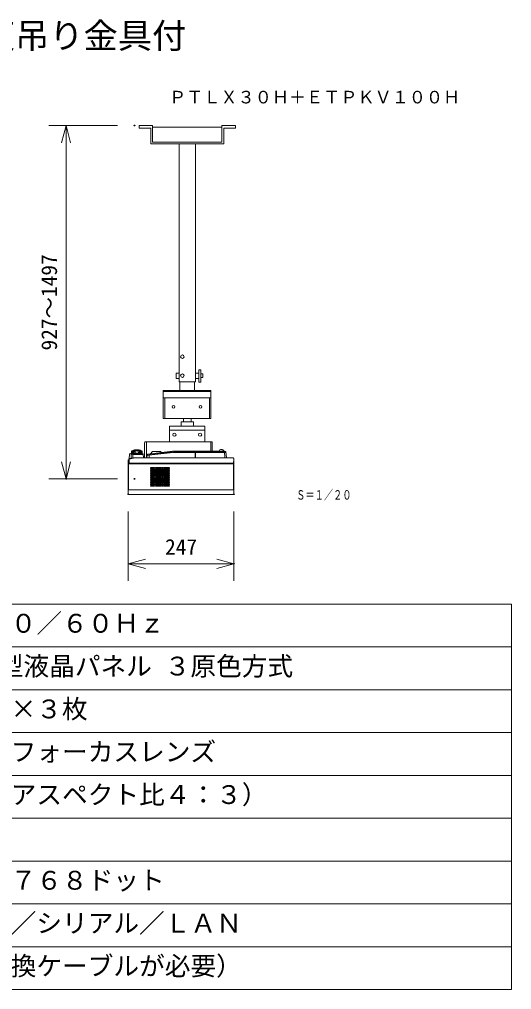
# Model space of a CAD drawing. Units: millimetres, scale not verified. Extents: x -63 to 62, y -56 to 57.
# Drawn here: x 5 to 62.5, y -56.5 to 56.7 of the extents above; entities that cross this region are included whole.
import ezdxf
from ezdxf.enums import TextEntityAlignment as Align

# ---------------------------------------------------------------- set-up
doc = ezdxf.new("R2010")
doc.units = ezdxf.units.MM
doc.header["$LTSCALE"] = 0.125
doc.header["$PDMODE"] = 32
doc.header["$PDSIZE"] = 0.0625
for name, color, linetype, lineweight in [('0-0_0', 7, 'Continuous', 9), ('0-1_WAKU', 1, 'Continuous', 18), ('0-3_GAIKEI', 7, 'Continuous', 18), ('0-6_SUNPO', 7, 'Continuous', 9), ('0-8_S1', 1, 'Continuous', 18)]:
    doc.layers.add(name, color=color, linetype=linetype, lineweight=lineweight)
for name, color, linetype in [('0-2_MOJI1', 7, 'Continuous'), ('0-4_TOUROKU', 7, 'Continuous'), ('0-5_DEFPOINTS', 7, 'Continuous')]:
    doc.layers.add(name, color=color, linetype=linetype)
doc.styles.add('ＭＳ ゴシック', font='')
doc.styles.get('ＭＳ ゴシック').set_extended_font_data('MS Gothic')

# ---------------------------------------------------------------- blocks, each defined once
blk = doc.blocks.new('_OPEN30')
at = {"layer": '0-0_0'}
blk.add_line((0, 0), (-1, 0), dxfattribs=at)
blk.add_lwpolyline([(-1, 0.26795), (0, 0), (-1, -0.26795)], dxfattribs=at)
blk = doc.blocks.new('D8')
at = {"layer": '0-5_DEFPOINTS'}
for p in [(14.0324, 5.105), (26.3824, 5.105), (26.3824, -3.0105)]:
    blk.add_point(p, dxfattribs=at)
at = {"layer": '0-6_SUNPO'}
for p, q in [((14.0324, 3.105), (14.0324, -5.0105)), ((26.3824, 3.105), (26.3824, -5.0105)), ((16.0324, -3.0105), (24.3824, -3.0105))]:
    blk.add_line(p, q, dxfattribs=at)
at = {"layer": '0-6_SUNPO', "xscale": 2, "yscale": 2, "rotation": 180}
blk.add_blockref('_OPEN30', (14.0324, -3.0105), dxfattribs=at)
at = {"layer": '0-6_SUNPO', "xscale": 2, "yscale": 2}
blk.add_blockref('_OPEN30', (26.3824, -3.0105), dxfattribs=at)
at = {"layer": '0-6_SUNPO', "style": 'ＭＳ ゴシック'}
blk.add_text('247', height=1.833, dxfattribs=at).set_placement((18.3324, -2.5105), align=Align.BOTTOM_LEFT)
blk = doc.blocks.new('D5')
at = {"layer": '0-5_DEFPOINTS'}
for p in [(14.7659, 48.1267), (6.7659, 6.8884), (14.7659, 6.8884)]:
    blk.add_point(p, dxfattribs=at)
at = {"layer": '0-6_SUNPO'}
for p, q in [((12.7659, 48.1267), (4.7659, 48.1267)), ((6.7659, 46.1267), (6.7659, 8.8884)), ((12.7659, 6.8884), (4.7659, 6.8884))]:
    blk.add_line(p, q, dxfattribs=at)
at = {"layer": '0-6_SUNPO', "xscale": 2, "yscale": 2}
for p, rotation in [((6.7659, 48.1267), 90), ((6.7659, 6.8884), 270)]:
    blk.add_blockref('_OPEN30', p, dxfattribs=dict(at, rotation=rotation))
at = {"layer": '0-6_SUNPO', "style": 'ＭＳ ゴシック'}
blk.add_text('927～1497', height=1.833, rotation=90, dxfattribs=at).set_placement((6.2659, 21.8826), align=Align.BOTTOM_LEFT)

msp = doc.modelspace()

# ---------------------------------------------------------------- linework, layer by layer
at = {"layer": '0-1_WAKU', "color": 4}
for p, q in [((-62.5274, -11.4987), (62.4726, -11.4987)), ((62.4726, -11.4987), (62.4726, -56.4987)), ((62.4726, -56.4987), (-62.5274, -56.4987))]:
    msp.add_line(p, q, dxfattribs=at)
at = {"layer": '0-1_WAKU'}
for p, q in [((-62.5274, -16.4987), (62.4726, -16.4987)), ((-62.5274, -21.4987), (62.4726, -21.4987)), ((-62.5274, -26.4987), (62.4726, -26.4987)), ((-62.5274, -31.4987), (62.4726, -31.4987)), ((-62.5274, -36.4987), (62.4726, -36.4987)), ((-62.5274, -41.4987), (62.4726, -41.4987)), ((-62.5274, -46.4987), (62.4726, -46.4987)), ((-62.5274, -51.4987), (62.4726, -51.4987))]:
    msp.add_line(p, q, dxfattribs=at)
at = {"layer": '0-3_GAIKEI', "color": 1}
for p, q in [((17.8493, 5.991), (17.8047, 5.4811)), ((18.0084, 6.0822), (17.9488, 6.0822)), ((18.0334, 6.0585), (18.0603, 5.545)), ((18.0366, 5.9973), (18.2425, 5.9973)), ((18.1059, 6.3736), (18.0971, 6.1214)), ((18.1213, 6.3836), (18.1066, 6.3836)), ((18.1634, 6.114), (18.1253, 6.114)), ((18.1752, 6.3836), (18.132, 6.3836)), ((18.1649, 6.3747), (18.156, 6.1203)), ((18.2526, 6.114), (18.1921, 6.114)), ((18.2646, 6.3836), (18.196, 6.3836)), ((18.2586, 6.3763), (18.2496, 6.1184)), ((18.2647, 5.9573), (19.3644, 5.9573)), ((18.3721, 6.114), (18.2932, 6.114)), ((18.3835, 6.3836), (18.2941, 6.3836)), ((18.3807, 6.3785), (18.3716, 6.116)), ((18.3716, 6.1162), (18.3721, 6.114)), ((18.5237, 6.3836), (18.4196, 6.3836)), ((18.5137, 6.114), (18.4218, 6.114)), ((18.4966, 6.0712), (18.4967, 6.0822)), ((18.5917, 6.0722), (18.4966, 6.0722)), ((18.4966, 6.0712), (18.5917, 6.0712)), ((18.5067, 6.0722), (18.5067, 6.0712)), ((18.5137, 6.114), (18.523, 6.3811)), ((18.5237, 6.3836), (18.523, 6.381)), ((18.6756, 6.3836), (18.5639, 6.3836)), ((18.6678, 6.114), (18.5692, 6.114)), ((18.5816, 6.0712), (18.5816, 6.0722)), ((18.5917, 6.0712), (18.5916, 6.0822)), ((18.829, 6.3836), (18.7173, 6.3836)), ((18.8238, 6.114), (18.7252, 6.114)), ((18.9734, 6.3836), (18.8693, 6.3836)), ((18.87, 6.381), (18.8693, 6.3836)), ((18.87, 6.3811), (18.8792, 6.114)), ((18.9711, 6.114), (18.8792, 6.114)), ((19.0989, 6.3836), (19.0095, 6.3836)), ((19.0122, 6.3785), (19.0214, 6.116)), ((19.0208, 6.114), (19.0214, 6.1162)), ((19.0998, 6.114), (19.0214, 6.114)), ((19.197, 6.3836), (19.1284, 6.3836)), ((19.1344, 6.3763), (19.1434, 6.1184)), ((19.2009, 6.114), (19.1404, 6.114)), ((19.2609, 6.3836), (19.2178, 6.3836)), ((19.2281, 6.3747), (19.237, 6.1203)), ((19.2677, 6.114), (19.2296, 6.114)), ((19.287, 6.3736), (19.2958, 6.1214)), ((19.903, 5.8685), (20.1221, 5.8666)), ((20.1221, 5.8666), (22.9404, 6.2121)), ((20.1242, 5.5527), (20.152, 5.8703)), ((20.1563, 5.9202), (22.875, 6.254)), ((29.0988, 6.2121), (22.9404, 6.2121)), ((22.9846, 6.2607), (29.0946, 6.2607)), ((25.5293, 6.3519), (25.5223, 5.5527)), ((25.5281, 6.2121), (25.5431, 6.2121)), ((25.5443, 6.3519), (25.5373, 5.5527)), ((28.5822, 6.5567), (28.5919, 6.5567)), ((28.9967, 5.5527), (28.9287, 6.3291)), ((30.0474, 4.8783), (17.6974, 4.8783)), ((17.7474, 5.041), (17.7474, 4.8783)), ((17.7474, 1.8312), (17.7474, 4.8783)), ((17.8013, 5.4288), (17.8038, 4.9383)), ((17.8038, 4.9383), (30.0474, 4.9383)), ((17.8047, 5.4811), (18.0603, 5.545)), ((17.8898, 5.4509), (17.8911, 5.4667)), ((18.1033, 5.5197), (17.8911, 5.4667)), ((17.895, 5.4677), (17.8942, 5.452)), ((17.9924, 5.492), (17.9916, 5.4764)), ((18.002, 5.4944), (18.0027, 5.4792)), ((18.0603, 5.545), (18.2188, 5.545)), ((18.0994, 5.5188), (18.1001, 5.5035)), ((18.1033, 5.5197), (18.1045, 5.5046)), ((29.9975, 5.5527), (29.9975, 5.5051)), ((29.9975, 5.1272), (29.9975, 4.9383)), ((29.9975, 4.8783), (29.9975, 1.8312)), ((17.7474, 1.8312), (29.9975, 1.8312))]:
    msp.add_line(p, q, dxfattribs=at)
at = {"layer": '0-3_GAIKEI'}
for p, q in [((18.0858, 6.3731), (18.0771, 6.1219)), ((18.0974, 6.1138), (18.1174, 6.1057)), ((18.1212, 6.3913), (18.1065, 6.3837)), ((18.1359, 6.1022), (19.257, 6.1022)), ((19.2488, 6.3969), (18.1442, 6.3969)), ((18.2457, 6.0585), (18.2181, 5.533)), ((18.2706, 6.0822), (19.3579, 6.0822)), ((18.4217, 6.1022), (18.4217, 6.0822)), ((18.9712, 6.1022), (18.9712, 6.0822)), ((19.2717, 6.3913), (19.2911, 6.3813)), ((19.2956, 6.1138), (19.2756, 6.1057)), ((19.3071, 6.3731), (19.3159, 6.1219)), ((19.4574, 5.991), (19.4957, 5.5527)), ((19.9059, 5.9017), (19.8754, 5.5527)), ((19.9932, 5.9921), (22.8628, 6.3445)), ((20.5083, 6.2736), (20.3453, 6.0648)), ((21.437, 6.312), (20.5871, 6.312)), ((21.5462, 6.2332), (21.5168, 6.2722)), ((22.9846, 6.3519), (28.995, 6.3519)), ((29.0946, 6.2607), (29.1565, 5.5527)), ((17.6974, 5.3529), (17.6974, 1.3567)), ((17.7863, 5.425), (17.7474, 5.4153)), ((17.8013, 5.4288), (18.267, 5.5452)), ((29.9975, 5.5527), (18.3276, 5.5527)), ((30.0474, 1.3567), (30.0474, 5.5027)), ((17.7474, 1.3067), (29.9975, 1.3067))]:
    msp.add_line(p, q, dxfattribs=at)
at = {"layer": '0-3_GAIKEI', "lineweight": 9}
for centre in [(20.3543, 4.4038), (20.3543, 4.2539), (20.3543, 4.1041), (20.3543, 3.9542), (20.3543, 3.8044), (20.3543, 3.6545), (20.3543, 3.5046), (20.3543, 3.3548), (20.5041, 4.4038), (20.5041, 4.2539), (20.5041, 4.1041), (20.5041, 3.9542), (20.5041, 3.8044), (20.5041, 3.6545), (20.5041, 3.5046), (20.5041, 3.3548), (20.654, 4.4038), (20.654, 4.2539), (20.654, 4.1041), (20.654, 3.9542), (20.654, 3.8044), (20.654, 3.6545), (20.654, 3.5046), (20.654, 3.3548), (20.8038, 4.4038), (20.8038, 4.2539), (20.8038, 4.1041), (20.8038, 3.9542), (20.8038, 3.8044), (20.8038, 3.6545), (20.8038, 3.5046), (20.8038, 3.3548), (20.9537, 4.4038), (20.9537, 4.2539), (20.9537, 4.1041), (20.9537, 3.9542), (20.9537, 3.8044), (20.9537, 3.6545), (20.9537, 3.5046), (20.9537, 3.3548), (21.1035, 4.4038), (21.1035, 4.2539), (21.1035, 4.1041), (21.1035, 3.9542), (21.1035, 3.8044), (21.1035, 3.6545), (21.1035, 3.5046), (21.1035, 3.3548), (21.2534, 4.4038), (21.2534, 4.2539), (21.2534, 4.1041), (21.2534, 3.9542), (21.2534, 3.8044), (21.2534, 3.6545), (21.2534, 3.5046), (21.2534, 3.3548), (21.4033, 4.4038), (21.4033, 4.2539), (21.4033, 4.1041), (21.4033, 3.9542), (21.4033, 3.8044), (21.4033, 3.6545), (21.4033, 3.5046), (21.4033, 3.3548), (21.5531, 4.4038), (21.5531, 4.2539), (21.5531, 4.1041), (21.5531, 3.9542), (21.5531, 3.8044), (21.5531, 3.6545), (21.5531, 3.5046), (21.5531, 3.3548), (21.703, 4.4038), (21.703, 4.2539), (21.703, 4.1041), (21.703, 3.9542), (21.703, 3.8044), (21.703, 3.6545), (21.703, 3.5046), (21.703, 3.3548), (21.8528, 4.4038), (21.8528, 4.2539), (21.8528, 4.1041), (21.8528, 3.9542), (21.8528, 3.8044), (21.8528, 3.6545), (21.8528, 3.5046), (21.8528, 3.3548), (22.0027, 4.4038), (22.0027, 4.2539), (22.0027, 4.1041), (22.0027, 3.9542), (22.0027, 3.8044), (22.0027, 3.6545), (22.0027, 3.5046), (22.0027, 3.3548), (22.1525, 4.4038), (22.1525, 4.2539), (22.1525, 4.1041), (22.1525, 3.9542), (22.1525, 3.8044), (22.1525, 3.6545), (22.1525, 3.5046), (22.1525, 3.3548), (22.3024, 4.4038), (22.3024, 4.2539), (22.3024, 4.1041), (22.3024, 3.9542), (22.3024, 3.8044), (22.3024, 3.6545), (22.3024, 3.5046), (22.3024, 3.3548), (22.4523, 4.4038), (22.4523, 4.2539), (22.4523, 4.1041), (22.4523, 3.9542), (22.4523, 3.8044), (22.4523, 3.6545), (22.4523, 3.5046), (22.4523, 3.3548), (20.3543, 3.2049), (20.3543, 3.0551), (20.3543, 2.9052), (20.3543, 2.7554), (20.3543, 2.6055), (20.3543, 2.4556), (20.3543, 2.3058), (20.5041, 3.2049), (20.5041, 3.0551), (20.5041, 2.9052), (20.5041, 2.7554), (20.5041, 2.6055), (20.5041, 2.4556), (20.5041, 2.3058), (20.654, 3.2049), (20.654, 3.0551), (20.654, 2.9052), (20.654, 2.7554), (20.654, 2.6055), (20.654, 2.4556), (20.654, 2.3058), (20.8038, 3.2049), (20.8038, 3.0551), (20.8038, 2.9052), (20.8038, 2.7554), (20.8038, 2.6055), (20.8038, 2.4556), (20.8038, 2.3058), (20.9537, 3.2049), (20.9537, 3.0551), (20.9537, 2.9052), (20.9537, 2.7554), (20.9537, 2.6055), (20.9537, 2.4556), (20.9537, 2.3058), (21.1035, 3.2049), (21.1035, 3.0551), (21.1035, 2.9052), (21.1035, 2.7554), (21.1035, 2.6055), (21.1035, 2.4556), (21.1035, 2.3058), (21.2534, 3.2049), (21.2534, 3.0551), (21.2534, 2.9052), (21.2534, 2.7554), (21.2534, 2.6055), (21.2534, 2.4556), (21.2534, 2.3058), (21.4033, 3.2049), (21.4033, 3.0551), (21.4033, 2.9052), (21.4033, 2.7554), (21.4033, 2.6055), (21.4033, 2.4556), (21.4033, 2.3058), (21.5531, 3.2049), (21.5531, 3.0551), (21.5531, 2.9052), (21.5531, 2.7554), (21.5531, 2.6055), (21.5531, 2.4556), (21.5531, 2.3058), (21.703, 3.2049), (21.703, 3.0551), (21.703, 2.9052), (21.703, 2.7554), (21.703, 2.6055), (21.703, 2.4556), (21.703, 2.3058), (21.8528, 3.2049), (21.8528, 3.0551), (21.8528, 2.9052), (21.8528, 2.7554), (21.8528, 2.6055), (21.8528, 2.4556), (21.8528, 2.3058), (22.0027, 3.2049), (22.0027, 3.0551), (22.0027, 2.9052), (22.0027, 2.7554), (22.0027, 2.6055), (22.0027, 2.4556), (22.0027, 2.3058), (22.1525, 3.2049), (22.1525, 3.0551), (22.1525, 2.9052), (22.1525, 2.7554), (22.1525, 2.6055), (22.1525, 2.4556), (22.1525, 2.3058), (22.3024, 3.2049), (22.3024, 3.0551), (22.3024, 2.9052), (22.3024, 2.7554), (22.3024, 2.6055), (22.3024, 2.4556), (22.3024, 2.3058), (22.4523, 3.2049), (22.4523, 3.0551), (22.4523, 2.9052), (22.4523, 2.7554), (22.4523, 2.6055), (22.4523, 2.4556), (22.4523, 2.3058)]:
    msp.add_circle(centre, 0.05, dxfattribs=at)
at = {"layer": '0-3_GAIKEI', "color": 1}
for centre, radius, start, end in [((17.9488, 5.9823), 0.0999, 90, 175), ((18.0084, 6.0572), 0.025, 2.99984, 89.99951), ((28.9039, 6.327), 0.025, 5, 90)]:
    msp.add_arc(centre, radius, start, end, dxfattribs=at)
at = {"layer": '0-3_GAIKEI'}
for centre, radius, start, end in [((18.1359, 6.1521), 0.05, 248.19859, 270), ((18.1441, 6.3469), 0.05, 90, 117.2842), ((18.6979, 5.3729), 1.1489, 90.07065, 116.96249), ((18.2706, 6.0572), 0.025, 89.99995, 176.9991), ((18.6951, 5.3729), 1.1489, 63.03751, 89.92935), ((19.2488, 6.3469), 0.05, 62.7158, 90), ((19.257, 6.1521), 0.05, 270, 291.80141), ((19.3579, 5.9823), 0.0999, 5, 90), ((20.0054, 5.893), 0.0999, 97.00012, 175.00003), ((20.2665, 6.1264), 0.0999, 277, 322), ((20.5871, 6.2121), 0.0999, 90, 142), ((21.437, 6.2121), 0.0999, 37, 90), ((21.626, 6.2933), 0.0999, 217, 277), ((22.9846, 5.3529), 0.999, 90, 97), ((28.5871, 6.277), 0.2798, 91.02303, 164.40585), ((28.5871, 6.277), 0.2798, 15.59415, 88.97697), ((28.995, 6.252), 0.0999, 5, 90), ((18.3276, 5.3029), 0.2498, 90, 104.03624)]:
    msp.add_arc(centre, radius, start, end, dxfattribs=at)
at = {"layer": '0-8_S1'}
for p, q in [((18.9755, 44.3436), (20.5467, 44.3436)), ((18.9755, 44.0672), (18.9755, 44.3436)), ((20.5467, 44.3436), (20.5467, 42.4268)), ((28.6381, 44.1657), (20.5467, 44.1657)), ((28.6381, 44.3436), (28.6381, 42.4268)), ((20.3365, 44.0672), (18.9755, 44.0672)), ((20.3365, 42.2167), (20.3365, 44.0672)), ((28.8483, 42.2167), (28.8483, 44.0672)), ((28.8483, 42.2167), (20.3365, 42.2167)), ((28.6381, 42.4268), (20.5467, 42.4268)), ((23.6302, 14.424), (23.6302, 42.2278)), ((25.5546, 14.424), (25.5546, 42.2278)), ((25.5546, 15.4638), (25.9322, 15.4638)), ((25.9322, 14.8194), (25.5546, 14.8194)), ((25.5546, 14.424), (23.6302, 14.424)), ((23.7362, 14.424), (23.7362, 13.4421)), ((25.4486, 14.424), (25.4486, 13.4421)), ((21.7791, 10.1786), (21.7791, 13.4421)), ((27.3587, 13.4421), (21.7791, 13.4421)), ((27.3587, 13.3211), (21.7791, 13.3211)), ((27.3587, 12.5703), (21.7791, 12.5703)), ((21.9608, 10.1786), (21.9608, 12.5703)), ((27.1769, 10.1786), (27.1769, 12.5703)), ((27.3587, 10.1786), (27.3587, 13.4421)), ((27.3587, 10.1786), (21.7791, 10.1786)), ((22.5213, 9.2834), (22.5213, 7.4206)), ((26.6292, 9.2834), (22.5213, 9.2834)), ((23.8778, 9.7822), (25.3111, 9.7822)), ((23.8778, 9.2834), (23.8778, 9.7822)), ((24.1338, 9.7822), (24.1338, 10.1786)), ((25.0552, 9.7822), (25.0552, 10.1786)), ((25.3111, 9.7822), (25.3111, 9.2834)), ((26.6292, 7.4206), (26.6292, 9.2834)), ((26.6292, 8.7846), (22.5213, 8.7846)), ((19.5983, 7.3283), (19.5983, 5.5527)), ((27.5103, 7.4206), (19.6907, 7.4206)), ((19.8466, 7.4206), (19.8466, 5.5527)), ((27.3544, 7.4206), (27.3544, 6.3519)), ((27.5103, 7.4206), (27.5103, 6.3519))]:
    msp.add_line(p, q, dxfattribs=at)
for points in [[(28.8483, 44.0672), (30.2093, 44.0672), (30.2093, 44.3436), (28.6381, 44.3436)], [(23.6302, 14.8194), (23.2944, 14.8194), (23.2944, 15.4638), (23.6302, 15.4638)], [(26.1813, 15.3612), (26.4011, 15.3612), (26.4011, 14.9658), (26.1813, 14.9658)]]:
    msp.add_lwpolyline(points, dxfattribs=at)
msp.add_lwpolyline([(26.1667, 14.3947), (25.9322, 14.3947), (25.9322, 15.8592), (26.1667, 15.8592)], close=True, dxfattribs=at)
for centre, radius in [((24.0218, 17.375), 0.2037), ((24.0218, 15.1653), 0.2037), ((22.982, 11.5342), 0.1536), ((26.1429, 11.5342), 0.1536), ((23.0972, 8.2731), 0.192), ((26.0917, 8.2731), 0.192)]:
    msp.add_circle(centre, radius, dxfattribs=at)
msp.add_arc((19.6907, 7.3283), 0.0923, 90, 180, dxfattribs=at)

# ---------------------------------------------------------------- block references
at = {"layer": '0-6_SUNPO'}
for name in ['D5', 'D8']:
    msp.add_blockref(name, (3.665, -3.7831), dxfattribs=at)

# ---------------------------------------------------------------- texts
at = {"layer": '0-2_MOJI1', "style": 'ＭＳ ゴシック'}
for s, height, p in [('液晶プロジェクター天吊り金具付', 2.933, (-35.5274, 52.5013)), ('ＡＣ１００Ｖ\u3000５０／６０Ｈｚ', 2.199, (-20.0274, -15.4987)), ('０．６３型 透過型液晶パネル ３原色方式', 2.199, (-20.0274, -20.4987)), ('７８６４３２画素×３枚', 2.199, (-20.0274, -25.4987)), ('手動ズーム・手動フォーカスレンズ', 2.199, (-20.0274, -30.4987)), ('３０～３００型（アスペクト比４：３）', 2.199, (-20.0274, -35.4987)), ('１０２４ドット×７６８ドット', 2.199, (-20.0274, -45.4987)), ('Ｓビデオ、ＲＧＢ／シリアル／ＬＡＮ', 2.199, (-20.0274, -50.4987)), ('（Ｓビデオには変換ケーブルが必要）', 2.199, (-20.0274, -55.4987))]:
    msp.add_text(s, height=height, dxfattribs=at).set_placement(p, align=Align.BOTTOM_LEFT)
at = {"layer": '0-4_TOUROKU', "style": 'ＭＳ ゴシック'}
msp.add_text('ＰＴＬＸ３０Ｈ＋ＥＴＰＫＶ１００Ｈ', height=1.466, dxfattribs=at).set_placement((22.4725, 46.5013), align=Align.BOTTOM_LEFT)
at = {"layer": '0-4_TOUROKU', "style": 'ＭＳ ゴシック', "width": 0.7}
msp.add_text('Ｓ＝１／２０', height=1.1, dxfattribs=at).set_placement((37.3108, 0.3654), align=Align.BOTTOM_LEFT)

doc.saveas('drawing.dxf')
